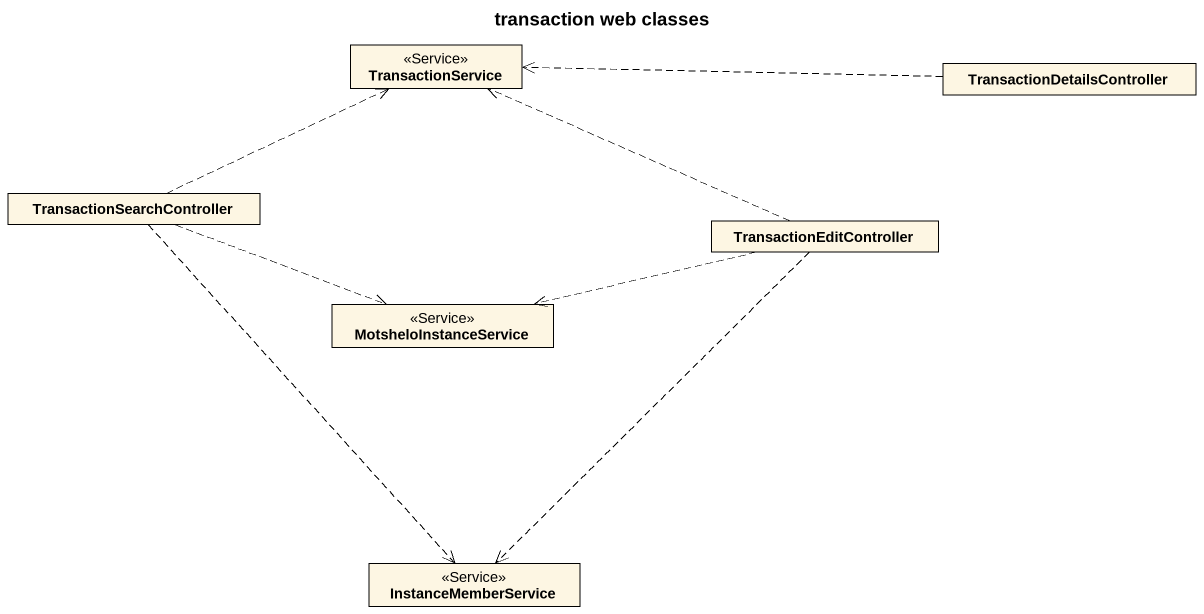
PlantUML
@startuml
title transaction web classes
hide circle
hide empty members
class TransactionService <<Service>>
class TransactionDetailsController
class TransactionSearchController
class TransactionEditController
class MotsheloInstanceService <<Service>>
class InstanceMemberService <<Service>>
TransactionDetailsController .left.> TransactionService
TransactionSearchController .right.> TransactionService
TransactionSearchController .right.> MotsheloInstanceService
TransactionSearchController ..> InstanceMemberService
TransactionEditController .left.> TransactionService
TransactionEditController .left.> MotsheloInstanceService
TransactionEditController ..> InstanceMemberService
@enduml
